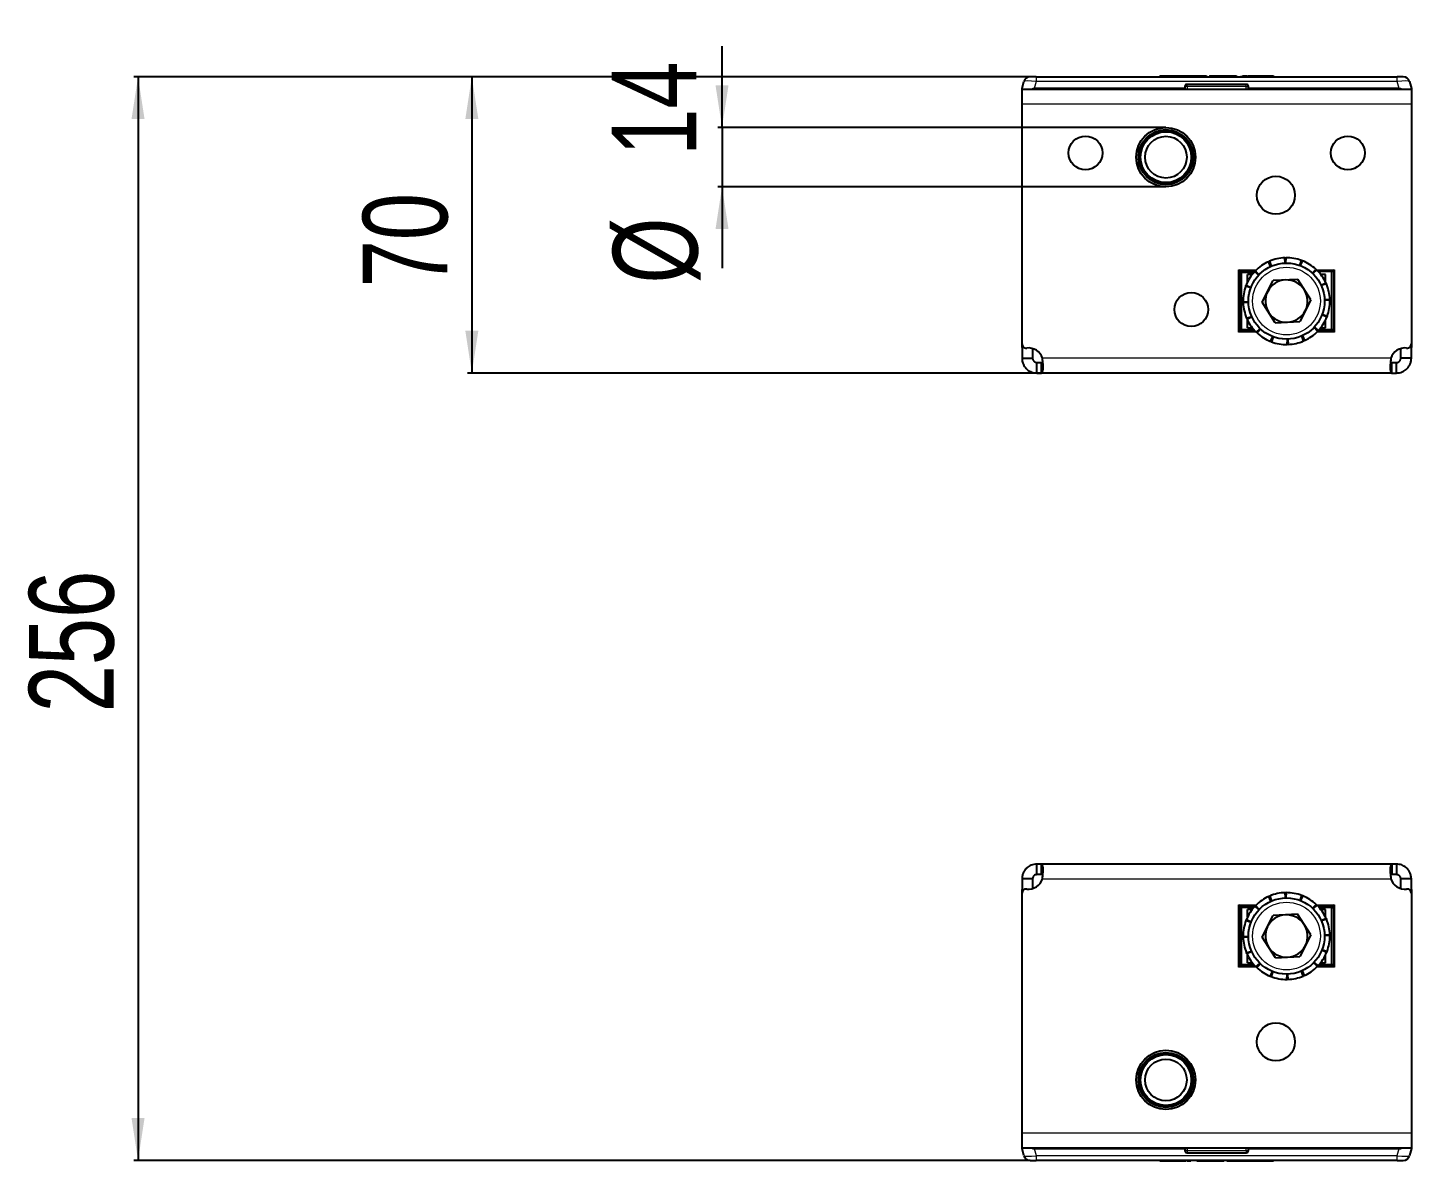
# Model space of a CAD drawing. Header units: millimetres. Extents: x -438 to 3468, y -370 to 660.
# Drawn here: x -438.4 to -111.4, y -369.5 to -101.7 of the extents above; entities that cross this region are included whole.
import ezdxf

# ---------------------------------------------------------------- set-up
doc = ezdxf.new("R2010")
doc.units = ezdxf.units.MM
doc.layers.add('FORMAT', color=7, linetype='Continuous')
doc.styles.add('SLDTEXTSTYLE0', font='TXT', dxfattribs={"width": 0.75})
doc.dimstyles.new('SLDDIMSTYLE0', dxfattribs={"dimtxt": 20, "dimasz": 10, "dimexe": 0, "dimexo": 0.0625, "dimgap": 5, "dimtad": 2, "dimdec": 1, "dimrnd": 1e-09, "dimzin": 12, "dimdsep": 46, "dimtxsty": 'SLDTEXTSTYLE0', "dimsah": 1, "dimcen": 0.09, "dimadec": 0, "dimazin": 3, "dimtfac": 1, "dimtofl": 0, "dimtmove": 0, "dimatfit": 3, "dimfxl": 0, "dimfrac": 2, "dimtolj": 1, "dimtzin": 12, "dimarcsym": 0})
doc.dimstyles.new('SLDDIMSTYLE1', dxfattribs={"dimtxt": 20, "dimasz": 10, "dimexe": 0, "dimexo": 0.0625, "dimgap": 5, "dimtad": 2, "dimdec": 1, "dimrnd": 1e-09, "dimzin": 12, "dimdsep": 46, "dimtxsty": 'SLDTEXTSTYLE0', "dimsah": 1, "dimcen": 0.09, "dimadec": 0, "dimazin": 3, "dimtfac": 1, "dimtmove": 0, "dimatfit": 0, "dimfxl": 0, "dimfrac": 2, "dimtolj": 1, "dimtzin": 12, "dimarcsym": 0})

# ---------------------------------------------------------------- blocks, each defined once
blk = doc.blocks.new('_D_6')
at = {"layer": 'FORMAT'}
for p, q in [((-201.53, -113.3), (-334.43, -113.3)), ((-333.43, -113.3), (-333.43, -183.3)), ((-198.84, -183.3), (-334.43, -183.3))]:
    blk.add_line(p, q, dxfattribs=at)
for points in [[(-333.43, -113.3), (-334.97, -123.3), (-331.89, -123.3)], [(-333.43, -183.3), (-331.89, -173.3), (-334.97, -173.3)]]:
    blk.add_solid(points, dxfattribs=at)
at = {"layer": 'FORMAT', "insert": (-359.21, -163.07), "char_height": 20, "attachment_point": 1, "rotation": 90, "style": 'SLDTEXTSTYLE0'}
blk.add_mtext('70', dxfattribs=at)
blk = doc.blocks.new('_D_7')
at = {"layer": 'FORMAT'}
for p, q in [((-201.53, -113.3), (-413.31, -113.3)), ((-412.31, -113.3), (-412.31, -369.3)), ((-201.53, -369.3), (-413.31, -369.3))]:
    blk.add_line(p, q, dxfattribs=at)
for points in [[(-412.31, -113.3), (-413.85, -123.3), (-410.77, -123.3)], [(-412.31, -369.3), (-410.77, -359.3), (-413.85, -359.3)]]:
    blk.add_solid(points, dxfattribs=at)
at = {"layer": 'FORMAT', "insert": (-438.09, -263.46), "char_height": 20, "attachment_point": 1, "rotation": 90, "style": 'SLDTEXTSTYLE0'}
blk.add_mtext('256', dxfattribs=at)
blk = doc.blocks.new('_D_8')
at = {"layer": 'FORMAT'}
for p, q in [((-274.31, -125.3), (-274.31, -106.07)), ((-169.43, -125.3), (-275.31, -125.3)), ((-274.31, -125.3), (-274.31, -139.3)), ((-169.43, -139.3), (-275.31, -139.3)), ((-274.31, -139.3), (-274.31, -158.53))]:
    blk.add_line(p, q, dxfattribs=at)
for points in [[(-274.31, -125.3), (-272.77, -115.3), (-275.85, -115.3)], [(-274.31, -139.3), (-275.85, -149.3), (-272.77, -149.3)]]:
    blk.add_solid(points, dxfattribs=at)
at = {"layer": 'FORMAT', "char_height": 20, "attachment_point": 1, "rotation": 90, "style": 'SLDTEXTSTYLE0'}
for s, insert in [('14', (-300.39, -131.99)), ('%%c', (-300.09, -162.16))]:
    blk.add_mtext(s, dxfattribs=dict(at, insert=insert))

msp = doc.modelspace()

# ---------------------------------------------------------------- linework, layer by layer
at = {"color": 7, "linetype": 'Continuous', "lineweight": 25}
for p, q in [((-203.42, -116.1), (-202.97, -114.41)), ((-200.07, -113.3), (-201.52, -113.3)), ((-200.07, -113.3), (-114.77, -113.3)), ((-170.85, -113.1), (-170.85, -113.3)), ((-165.19, -113.1), (-165.13, -113.1)), ((-165.13, -113.1), (-165.13, -113.3)), ((-165.13, -113.1), (-164, -113.1)), ((-164, -113.1), (-164, -113.3)), ((-164, -113.1), (-161.34, -113.1)), ((-161.34, -113.1), (-161.34, -113.3)), ((-161.34, -113.1), (-159.85, -113.1)), ((-159.85, -113.1), (-159.85, -113.3)), ((-159.04, -113.07), (-159.04, -113.3)), ((-155.57, -113.1), (-152.74, -113.1)), ((-152.74, -113.1), (-152.74, -113.3)), ((-151.6, -113.1), (-151.6, -113.3)), ((-151.34, -113.1), (-151.34, -113.3)), ((-150.11, -113.1), (-150.11, -113.3)), ((-149.67, -113.1), (-144.43, -113.1)), ((-143.99, -113.1), (-143.99, -113.3)), ((-113.32, -113.3), (-114.77, -113.3)), ((-111.87, -114.41), (-111.42, -116.1)), ((-203.42, -116.3), (-203.42, -116.1)), ((-203.42, -119.8), (-203.42, -116.3)), ((-111.42, -116.3), (-203.42, -116.3)), ((-164.92, -116.1), (-200.52, -116.1)), ((-164.92, -115.6), (-164.92, -116.1)), ((-164.92, -116.3), (-164.92, -116.1)), ((-150.42, -115.1), (-164.42, -115.1)), ((-149.92, -116.1), (-149.92, -115.6)), ((-114.32, -116.1), (-149.92, -116.1)), ((-149.92, -116.3), (-149.92, -116.1)), ((-111.42, -116.1), (-111.42, -116.3)), ((-111.42, -116.3), (-111.42, -119.8)), ((-203.42, -176.4), (-203.42, -119.8)), ((-111.42, -119.8), (-111.42, -176.4)), ((-144.97, -156.88), (-144.57, -158.07)), ((-141.26, -157.3), (-141.31, -156.05)), ((-141.06, -156.05), (-141.14, -157.3)), ((-137.8, -157.86), (-137.36, -156.68)), ((-137.13, -156.77), (-137.68, -157.9)), ((-151.92, -159.3), (-152.27, -158.95)), ((-148.41, -159.3), (-151.92, -159.3)), ((-151.92, -159.3), (-151.92, -173.3)), ((-151.57, -159.65), (-151.92, -159.3)), ((-150.17, -161.88), (-150.17, -160)), ((-149.01, -160), (-150.17, -160)), ((-147.52, -160.18), (-148.44, -159.33)), ((-148.27, -159.15), (-147.44, -160.09)), ((-147.92, -159.55), (-147.92, -159.81)), ((-144.68, -158.12), (-145.2, -156.98)), ((-134.8, -159.69), (-133.96, -158.78)), ((-133.77, -158.95), (-134.71, -159.78)), ((-129.92, -159.3), (-133.43, -159.3)), ((-131.67, -160), (-132.84, -160)), ((-131.67, -161.88), (-131.67, -160)), ((-129.57, -158.95), (-129.92, -159.3)), ((-129.92, -159.3), (-129.92, -173.3)), ((-149.36, -163.17), (-150.53, -162.74)), ((-150.44, -162.5), (-149.32, -163.05)), ((-146.69, -166.58), (-144.05, -161.44)), ((-138.28, -161.16), (-144.05, -161.44)), ((-135.15, -166.02), (-138.28, -161.16)), ((-132.74, -162.54), (-131.61, -162.02)), ((-131.51, -162.24), (-132.69, -162.65)), ((-151.17, -166.44), (-149.92, -166.51)), ((-149.92, -166.64), (-151.16, -166.69)), ((-143.56, -171.43), (-146.69, -166.58)), ((-135.15, -166.02), (-137.8, -171.15)), ((-131.93, -165.95), (-130.68, -165.91)), ((-130.67, -166.16), (-131.92, -166.08)), ((-150.34, -170.35), (-149.15, -169.94)), ((-131.4, -170.09), (-132.53, -169.54)), ((-132.48, -169.42), (-131.31, -169.86)), ((-151.57, -172.95), (-151.92, -173.3)), ((-149.1, -170.06), (-150.24, -170.58)), ((-150.17, -172.6), (-150.17, -170.71)), ((-150.17, -172.6), (-149.01, -172.6)), ((-148.07, -173.64), (-147.13, -172.81)), ((-147.04, -172.9), (-147.89, -173.82)), ((-143.56, -171.43), (-137.8, -171.15)), ((-133.57, -173.44), (-134.41, -172.51)), ((-134.32, -172.41), (-133.4, -173.26)), ((-133.92, -173.05), (-133.92, -172.78)), ((-132.84, -172.6), (-131.67, -172.6)), ((-131.67, -172.6), (-131.67, -170.71)), ((-129.92, -173.3), (-130.27, -172.95)), ((-203.42, -177.29), (-203.42, -176.4)), ((-151.92, -173.3), (-152.27, -173.65)), ((-151.92, -173.3), (-148.41, -173.3)), ((-144.71, -175.82), (-144.16, -174.69)), ((-144.05, -174.74), (-144.48, -175.91)), ((-140.78, -176.55), (-140.7, -175.29)), ((-140.58, -175.29), (-140.53, -176.54)), ((-136.87, -175.71), (-137.28, -174.53)), ((-137.16, -174.47), (-136.64, -175.61)), ((-129.92, -173.3), (-133.43, -173.3)), ((-129.57, -173.65), (-129.92, -173.3)), ((-111.42, -176.4), (-111.42, -177.29)), ((-203.42, -177.29), (-203.42, -179.8)), ((-203.42, -179.8), (-200.92, -179.8)), ((-200.92, -177.51), (-200.92, -179.8)), ((-113.92, -179.8), (-113.92, -177.51)), ((-111.42, -179.8), (-113.92, -179.8)), ((-111.42, -179.8), (-111.42, -177.29)), ((-199.92, -183.3), (-199.92, -180.8)), ((-199.92, -180.8), (-198.83, -180.8)), ((-198.83, -183.3), (-198.83, -180.8)), ((-116.01, -183.3), (-116.01, -180.8)), ((-116.01, -180.8), (-114.92, -180.8)), ((-114.92, -183.3), (-114.92, -180.8)), ((-199.92, -183.3), (-198.83, -183.3)), ((-116.01, -183.3), (-198.83, -183.3)), ((-116.01, -183.3), (-114.92, -183.3)), ((-199.92, -301.8), (-199.92, -299.3)), ((-198.83, -299.3), (-199.92, -299.3)), ((-198.83, -301.8), (-198.83, -299.3)), ((-116.01, -299.3), (-198.83, -299.3)), ((-116.01, -299.3), (-116.01, -301.8)), ((-114.92, -299.3), (-116.01, -299.3)), ((-114.92, -299.3), (-114.92, -301.8)), ((-200.92, -302.8), (-203.42, -302.8)), ((-203.42, -302.8), (-203.42, -305.3)), ((-200.92, -302.8), (-200.92, -305.08)), ((-198.83, -301.8), (-199.92, -301.8)), ((-114.92, -301.8), (-116.01, -301.8)), ((-111.42, -302.8), (-113.92, -302.8)), ((-113.92, -305.08), (-113.92, -302.8)), ((-111.42, -305.3), (-111.42, -302.8)), ((-203.42, -306.2), (-203.42, -305.3)), ((-203.42, -362.8), (-203.42, -306.2)), ((-144.61, -308.09), (-145.12, -306.95)), ((-144.89, -306.85), (-144.49, -308.04)), ((-141.19, -307.3), (-141.22, -306.05)), ((-140.97, -306.05), (-141.06, -307.3)), ((-137.72, -307.88), (-137.28, -306.72)), ((-137.05, -306.81), (-137.61, -307.93)), ((-111.42, -305.3), (-111.42, -306.2)), ((-111.42, -306.2), (-111.42, -362.8)), ((-151.92, -309.3), (-152.27, -308.95)), ((-151.92, -309.3), (-151.92, -323.3)), ((-148.41, -309.3), (-151.92, -309.3)), ((-151.57, -309.65), (-151.92, -309.3)), ((-150.17, -311.88), (-150.17, -310)), ((-149.01, -310), (-150.17, -310)), ((-147.47, -310.12), (-148.38, -309.27)), ((-148.27, -309.3), (-148.35, -309.3)), ((-148.21, -309.09), (-147.38, -310.03)), ((-147.92, -309.55), (-147.92, -309.7)), ((-147.34, -309.99), (-147.92, -309.65)), ((-147.35, -310), (-147.6, -310)), ((-134.75, -309.75), (-133.89, -308.84)), ((-133.71, -309.01), (-134.66, -309.83)), ((-133.43, -309.3), (-129.92, -309.3)), ((-131.67, -310), (-132.84, -310)), ((-131.67, -311.88), (-131.67, -310)), ((-129.92, -309.3), (-130.27, -309.65)), ((-129.57, -308.95), (-129.92, -309.3)), ((-129.92, -309.3), (-129.92, -323.3)), ((-149.33, -313.1), (-150.5, -312.65)), ((-150.41, -312.42), (-149.29, -312.98)), ((-146.69, -316.6), (-144.07, -311.46)), ((-138.3, -311.15), (-144.07, -311.46)), ((-135.16, -315.99), (-138.3, -311.15)), ((-132.71, -312.61), (-131.57, -312.1)), ((-131.47, -312.33), (-132.66, -312.72)), ((-151.17, -316.35), (-149.92, -316.44)), ((-149.92, -316.56), (-151.17, -316.6)), ((-143.54, -321.44), (-146.69, -316.6)), ((-135.16, -315.99), (-137.78, -321.14)), ((-131.93, -316.03), (-130.68, -315.99)), ((-130.67, -316.24), (-131.92, -316.16)), ((-150.37, -320.27), (-149.18, -319.87)), ((-149.13, -319.98), (-150.27, -320.5)), ((-131.43, -320.17), (-132.55, -319.61)), ((-132.51, -319.49), (-131.34, -319.94)), ((-151.92, -323.3), (-152.27, -323.65)), ((-151.57, -322.95), (-151.92, -323.3)), ((-151.92, -323.3), (-148.41, -323.3)), ((-150.17, -322.6), (-150.17, -320.71)), ((-150.17, -322.6), (-149.01, -322.6)), ((-148.13, -323.58), (-147.19, -322.76)), ((-147.1, -322.85), (-147.95, -323.75)), ((-143.54, -321.44), (-137.78, -321.14)), ((-134.5, -322.61), (-133.92, -322.94)), ((-134.49, -322.6), (-134.24, -322.6)), ((-133.64, -323.51), (-134.46, -322.56)), ((-134.37, -322.47), (-133.46, -323.33)), ((-133.92, -323.05), (-133.92, -322.9)), ((-133.5, -323.3), (-133.57, -323.3)), ((-129.92, -323.3), (-133.43, -323.3)), ((-132.84, -322.6), (-131.67, -322.6)), ((-131.67, -322.6), (-131.67, -320.71)), ((-129.92, -323.3), (-130.27, -322.95)), ((-129.57, -323.65), (-129.92, -323.3)), ((-144.8, -325.79), (-144.24, -324.66)), ((-144.12, -324.71), (-144.56, -325.88)), ((-140.87, -326.55), (-140.78, -325.3)), ((-140.66, -325.29), (-140.62, -326.54)), ((-136.95, -325.75), (-137.35, -324.56)), ((-137.23, -324.51), (-136.72, -325.65)), ((-203.42, -366.3), (-203.42, -362.8)), ((-111.42, -362.8), (-111.42, -366.3)), ((-203.42, -366.5), (-203.42, -366.3)), ((-203.42, -366.3), (-111.42, -366.3)), ((-202.97, -368.18), (-203.42, -366.5)), ((-201.52, -369.3), (-200.07, -369.3)), ((-200.52, -366.5), (-164.92, -366.5)), ((-114.77, -369.3), (-200.07, -369.3)), ((-170.85, -369.5), (-170.85, -369.3)), ((-164.92, -366.3), (-164.92, -366.5)), ((-164.92, -366.5), (-164.92, -367)), ((-164.74, -369.5), (-164.74, -369.3)), ((-164.42, -367.5), (-150.42, -367.5)), ((-163.5, -369.5), (-163.5, -369.3)), ((-163.25, -369.5), (-163.25, -369.3)), ((-162.1, -369.5), (-162.1, -369.3)), ((-155.81, -369.52), (-155.81, -369.3)), ((-155, -369.5), (-155, -369.3)), ((-153.51, -369.5), (-153.51, -369.3)), ((-150.84, -369.5), (-150.84, -369.3)), ((-149.92, -366.3), (-149.92, -366.5)), ((-149.92, -367), (-149.92, -366.5)), ((-149.92, -366.5), (-114.32, -366.5)), ((-149.71, -369.5), (-149.71, -369.3)), ((-143.99, -369.5), (-143.99, -369.3)), ((-114.77, -369.3), (-113.32, -369.3)), ((-111.42, -366.5), (-111.87, -368.18)), ((-111.42, -366.3), (-111.42, -366.5)), ((-165.17, -369.5), (-170.41, -369.5)), ((-159.28, -369.5), (-162.1, -369.5)), ((-153.51, -369.5), (-155, -369.5)), ((-150.84, -369.5), (-153.51, -369.5)), ((-149.71, -369.5), (-150.84, -369.5)), ((-149.65, -369.5), (-149.71, -369.5))]:
    msp.add_line(p, q, dxfattribs=at)
at = {"color": 8, "linetype": 'Continuous', "lineweight": 18}
for p, q in [((-200.07, -114.41), (-200.52, -116.1)), ((-200.07, -113.3), (-200.07, -114.41)), ((-114.77, -114.41), (-200.07, -114.41)), ((-168.74, -113.1), (-168.74, -113.3)), ((-157.93, -113.1), (-157.93, -113.3)), ((-155.57, -113.1), (-155.57, -113.3)), ((-149.67, -113.1), (-149.67, -113.3)), ((-144.43, -113.1), (-144.43, -113.3)), ((-114.77, -114.41), (-114.77, -113.3)), ((-114.32, -116.1), (-114.77, -114.41)), ((-164.42, -115.6), (-164.92, -115.6)), ((-164.42, -115.6), (-164.42, -115.1)), ((-164.42, -115.6), (-164.42, -116.3)), ((-150.42, -115.6), (-164.42, -115.6)), ((-150.42, -115.6), (-150.42, -115.1)), ((-150.42, -116.3), (-150.42, -115.6)), ((-150.42, -115.6), (-149.92, -115.6)), ((-111.42, -119.8), (-203.42, -119.8)), ((-152.27, -173.65), (-152.27, -158.95)), ((-152.27, -158.95), (-148.07, -158.95)), ((-148.72, -159.65), (-151.57, -159.65)), ((-151.57, -159.65), (-151.57, -172.95)), ((-134.11, -158.95), (-129.57, -158.95)), ((-130.27, -172.95), (-130.27, -159.3)), ((-129.57, -158.95), (-129.57, -173.65)), ((-151.57, -172.95), (-148.72, -172.95)), ((-133.12, -172.95), (-130.27, -172.95)), ((-147.73, -173.65), (-152.27, -173.65)), ((-129.57, -173.65), (-133.78, -173.65)), ((-202.86, -177.29), (-203.42, -177.29)), ((-116.25, -179.8), (-198.59, -179.8)), ((-111.42, -177.29), (-111.98, -177.29)), ((-198.59, -302.8), (-116.25, -302.8)), ((-203.42, -305.3), (-202.86, -305.3)), ((-111.98, -305.3), (-111.42, -305.3)), ((-152.27, -308.95), (-148.07, -308.95)), ((-152.27, -323.65), (-152.27, -308.95)), ((-148.72, -309.65), (-151.57, -309.65)), ((-151.57, -309.65), (-151.57, -322.95)), ((-133.99, -308.95), (-129.57, -308.95)), ((-130.27, -309.65), (-133.12, -309.65)), ((-130.27, -322.95), (-130.27, -309.65)), ((-129.57, -308.95), (-129.57, -323.65)), ((-147.85, -323.65), (-152.27, -323.65)), ((-151.57, -322.95), (-148.72, -322.95)), ((-129.57, -323.65), (-133.78, -323.65)), ((-133.12, -322.95), (-130.27, -322.95)), ((-203.42, -362.8), (-111.42, -362.8)), ((-200.52, -366.5), (-200.07, -368.18)), ((-200.07, -368.18), (-114.77, -368.18)), ((-200.07, -368.18), (-200.07, -369.3)), ((-170.41, -369.5), (-170.41, -369.3)), ((-165.17, -369.5), (-165.17, -369.3)), ((-164.42, -367), (-164.92, -367)), ((-164.42, -366.3), (-164.42, -367)), ((-164.42, -367), (-164.42, -367.5)), ((-164.42, -367), (-150.42, -367)), ((-159.28, -369.5), (-159.28, -369.3)), ((-156.91, -369.5), (-156.91, -369.3)), ((-150.42, -367), (-150.42, -366.3)), ((-150.42, -367), (-149.92, -367)), ((-150.42, -367), (-150.42, -367.5)), ((-146.1, -369.5), (-146.1, -369.3)), ((-114.77, -368.18), (-114.32, -366.5)), ((-114.77, -369.3), (-114.77, -368.18))]:
    msp.add_line(p, q, dxfattribs=at)
at = {"color": 7, "linetype": 'Continuous', "lineweight": 25}
for centre, radius in [((-188.42, -131.3), 4), ((-169.42, -132.3), 7), ((-169.42, -132.3), 6.5), ((-169.42, -132.3), 6), ((-169.42, -132.3), 4.93), ((-126.42, -131.3), 4), ((-143.42, -141.3), 4.5), ((-140.92, -166.3), 9), ((-163.42, -168.3), 4), ((-140.92, -316.3), 9), ((-143.42, -341.3), 4.5), ((-169.42, -350.3), 7), ((-169.42, -350.3), 6.5), ((-169.42, -350.3), 6), ((-169.42, -350.3), 4.93)]:
    msp.add_circle(centre, radius, dxfattribs=at)
at = {"color": 8, "linetype": 'Continuous', "lineweight": 18}
for centre, radius in [((-169.42, -132.3), 6.25), ((-140.92, -166.3), 8), ((-140.92, -316.3), 8), ((-169.42, -350.3), 6.25)]:
    msp.add_circle(centre, radius, dxfattribs=at)
at = {"color": 7, "linetype": 'Continuous', "lineweight": 25}
for centre, radius, start, end in [((-201.52, -114.8), 1.5, 90, 165), ((-113.32, -114.8), 1.5, 15, 90), ((-164.42, -115.6), 0.5, 90, 180), ((-150.42, -115.6), 0.5, 0, 90), ((-140.92, -166.3), 10.25, 92.1828, 113.2869), ((-140.92, -166.3), 10.25, 69.6828, 90.7869), ((-140.92, -166.3), 10.25, 47.1828, 68.2869), ((-140.92, -166.3), 10.25, 137.1828, 158.2869), ((-140.92, -166.3), 10.25, 114.6828, 135.7869), ((-140.92, -166.3), 10.25, 24.6828, 45.7869), ((-140.92, -166.3), 10.25, 159.6828, 180.7869), ((-140.92, -166.3), 5, 92.7878, 152.7878), ((-140.92, -166.3), 5, 32.7878, 92.7878), ((-140.92, -166.3), 10.25, 2.1828, 23.2869), ((-140.92, -166.3), 10.25, 182.1828, 203.2869), ((-140.92, -166.3), 5, 152.7878, 212.7878), ((-140.92, -166.3), 5, 332.7878, 32.7878), ((-140.92, -166.3), 10.25, 339.6828, 0.7869), ((-140.92, -166.3), 5, 212.7878, 272.7878), ((-140.92, -166.3), 5, 272.7878, 332.7878), ((-140.92, -166.3), 10.25, 204.6828, 225.7869), ((-140.92, -166.3), 10.25, 317.1828, 338.2869), ((-202.42, -176.4), 1, 180, 276.3794), ((-140.92, -166.3), 10.25, 227.1828, 248.2869), ((-140.92, -166.3), 10.25, 249.6828, 270.7869), ((-140.92, -166.3), 10.25, 272.1828, 293.2869), ((-140.92, -166.3), 10.25, 294.6828, 315.7869), ((-112.42, -176.4), 1, 263.6206, 0), ((-201.92, -180.87), 3.5, 17.8253, 96.3794), ((-112.92, -180.87), 3.5, 83.6206, 162.1747), ((-201.92, -301.73), 3.5, 263.6206, 342.1747), ((-112.92, -301.73), 3.5, 197.8253, 276.3794), ((-202.42, -306.2), 1, 83.6206, 180), ((-140.92, -316.3), 10.25, 114.1868, 135.2909), ((-140.92, -316.3), 10.25, 91.6868, 112.7909), ((-140.92, -316.3), 10.25, 69.1868, 90.2909), ((-140.92, -316.3), 10.25, 46.6868, 67.7909), ((-112.42, -306.2), 1, 0, 96.3794), ((-140.92, -316.3), 10.25, 136.6868, 157.7909), ((-140.92, -316.3), 10.25, 24.1868, 45.2909), ((-140.92, -316.3), 10.25, 159.1868, 180.2909), ((-140.92, -316.3), 5, 93.0175, 153.0175), ((-140.92, -316.3), 5, 33.0175, 93.0175), ((-140.92, -316.3), 5, 333.0175, 33.0175), ((-140.92, -316.3), 10.25, 1.6868, 22.7909), ((-140.92, -316.3), 10.25, 181.6868, 202.7909), ((-140.92, -316.3), 5, 153.0175, 213.0175), ((-140.92, -316.3), 10.25, 339.1868, 0.2909), ((-140.92, -316.3), 5, 213.0175, 273.0175), ((-140.92, -316.3), 5, 273.0175, 333.0175), ((-140.92, -316.3), 10.25, 316.6868, 337.7909), ((-140.92, -316.3), 10.25, 204.1868, 225.2909), ((-140.92, -316.3), 10.25, 294.1868, 315.2909), ((-140.92, -316.3), 10.25, 226.6868, 247.7909), ((-140.92, -316.3), 10.25, 249.1868, 270.2909), ((-140.92, -316.3), 10.25, 271.6868, 292.7909), ((-201.52, -367.8), 1.5, 195, 270), ((-164.42, -367), 0.5, 180, 270), ((-150.42, -367), 0.5, 270, 0), ((-113.32, -367.8), 1.5, 270, 345)]:
    msp.add_arc(centre, radius, start, end, dxfattribs=at)
at = {"color": 8, "linetype": 'Continuous', "lineweight": 18}
for centre, major_axis, start_param, end_param in [((-199.97, -114.8), (3, -0.38), 1.621093, 3.124852), ((-114.88, -114.8), (3, 0.38), 0.016741, 1.520499), ((-199.97, -367.8), (3, 0.38), 3.158333, 4.662092), ((-114.88, -367.8), (3, -0.38), 4.762686, 6.266445)]:
    msp.add_ellipse(centre, major_axis=major_axis, ratio=0.123038, start_param=start_param, end_param=end_param, dxfattribs=at)
at = {"color": 7, "linetype": 'Continuous', "lineweight": 25}
for centre, major_axis, start_param, end_param in [((-203.42, -127.69), (3.1, 11.57), 0.067037, 0.253072), ((-111.42, -127.69), (-3.1, 11.57), 6.030113, 6.216148), ((-203.42, -354.91), (3.1, -11.57), 6.030113, 6.216148), ((-111.42, -354.91), (-3.1, -11.57), 0.067037, 0.253072)]:
    msp.add_ellipse(centre, major_axis=major_axis, ratio=0.250563, start_param=start_param, end_param=end_param, dxfattribs=at)
for points, knots in [([(-170.85, -113.1), (-170.48, -113.1), (-169.79, -113.1), (-169.07, -113.1), (-168.74, -113.1)], [0, 0, 0, 0, 0.5368, 1, 1, 1, 1]), ([(-168.74, -113.1), (-168.24, -113.1), (-167.3, -113.1), (-166.11, -113.1), (-165.38, -113.1), (-165.2, -113.1), (-165.19, -113.1)], [0, 0, 0, 0, 0.381983, 0.713352, 0.984017, 1, 1, 1, 1]), ([(-159.02, -113.1), (-159.02, -113.1), (-159.05, -113.1), (-158.89, -113.1), (-158.53, -113.1), (-158.14, -113.1), (-157.93, -113.1)], [0, 0, 0, 0, 0.061615, 0.333035, 0.637399, 1, 1, 1, 1]), ([(-157.93, -113.1), (-157.77, -113.1), (-157.41, -113.1), (-156.61, -113.1), (-155.98, -113.1), (-155.57, -113.1)], [0, 0, 0, 0, 0.2167419, 0.4896426, 1, 1, 1, 1]), ([(-151.34, -113.1), (-151.29, -113.1), (-151.18, -113.1), (-150.88, -113.1), (-150.6, -113.1), (-150.39, -113.1), (-150.33, -113.1)], [0, 0, 0, 0, 0.255277, 0.538303, 0.854078, 1, 1, 1, 1]), ([(-151.17, -113.1), (-151.05, -113.1), (-150.81, -113.1), (-150.51, -113.1), (-150.33, -113.1), (-150.33, -113.1)], [0, 0, 0, 0, 0.466249, 0.997338, 1, 1, 1, 1]), ([(-150.11, -113.1), (-150.1, -113.1), (-150.08, -113.1), (-149.97, -113.1), (-149.83, -113.1), (-149.72, -113.1), (-149.67, -113.1)], [0, 0, 0, 0, 0.285248, 0.560563, 0.777151, 1, 1, 1, 1]), ([(-144.43, -113.1), (-144.36, -113.1), (-144.24, -113.1), (-144.1, -113.1), (-144.01, -113.1), (-144, -113.1), (-143.99, -113.1)], [0, 0, 0, 0, 0.281303, 0.555629, 0.773878, 1, 1, 1, 1]), ([(-145.2, -156.98), (-145.16, -156.97), (-145.11, -156.94), (-145.03, -156.91), (-144.99, -156.89), (-144.97, -156.88)], [0, 0, 0, 0, 0.499981, 0.749988, 1, 1, 1, 1]), ([(-141.31, -156.05), (-141.27, -156.05), (-141.21, -156.05), (-141.12, -156.05), (-141.08, -156.05), (-141.06, -156.05)], [0, 0, 0, 0, 0.499981, 0.749988, 1, 1, 1, 1]), ([(-137.36, -156.68), (-137.32, -156.7), (-137.27, -156.72), (-137.19, -156.75), (-137.15, -156.77), (-137.13, -156.77)], [0, 0, 0, 0, 0.499981, 0.749988, 1, 1, 1, 1]), ([(-148.44, -159.33), (-148.41, -159.3), (-148.37, -159.25), (-148.31, -159.19), (-148.28, -159.16), (-148.27, -159.15)], [0, 0, 0, 0, 0.499981, 0.749988, 1, 1, 1, 1]), ([(-133.96, -158.78), (-133.92, -158.81), (-133.88, -158.85), (-133.82, -158.91), (-133.79, -158.94), (-133.77, -158.95)], [0, 0, 0, 0, 0.499981, 0.749988, 1, 1, 1, 1]), ([(-150.53, -162.74), (-150.52, -162.7), (-150.5, -162.64), (-150.47, -162.56), (-150.45, -162.52), (-150.44, -162.5)], [0, 0, 0, 0, 0.499981, 0.749988, 1, 1, 1, 1]), ([(-131.61, -162.02), (-131.59, -162.05), (-131.57, -162.11), (-131.53, -162.19), (-131.51, -162.23), (-131.51, -162.24)], [0, 0, 0, 0, 0.499981, 0.749988, 1, 1, 1, 1]), ([(-151.16, -166.69), (-151.17, -166.65), (-151.17, -166.58), (-151.17, -166.5), (-151.17, -166.46), (-151.17, -166.44)], [0, 0, 0, 0, 0.499981, 0.749988, 1, 1, 1, 1]), ([(-130.68, -165.91), (-130.68, -165.95), (-130.68, -166.01), (-130.67, -166.09), (-130.67, -166.14), (-130.67, -166.16)], [0, 0, 0, 0, 0.499981, 0.749988, 1, 1, 1, 1]), ([(-131.31, -169.86), (-131.32, -169.89), (-131.35, -169.95), (-131.38, -170.03), (-131.39, -170.07), (-131.4, -170.09)], [0, 0, 0, 0, 0.499981, 0.749988, 1, 1, 1, 1]), ([(-150.24, -170.58), (-150.25, -170.54), (-150.28, -170.48), (-150.31, -170.41), (-150.33, -170.37), (-150.34, -170.35)], [0, 0, 0, 0, 0.499981, 0.749988, 1, 1, 1, 1]), ([(-133.4, -173.26), (-133.43, -173.29), (-133.47, -173.34), (-133.53, -173.4), (-133.56, -173.43), (-133.57, -173.44)], [0, 0, 0, 0, 0.499981, 0.749988, 1, 1, 1, 1]), ([(-147.89, -173.82), (-147.92, -173.79), (-147.96, -173.74), (-148.02, -173.69), (-148.05, -173.66), (-148.07, -173.64)], [0, 0, 0, 0, 0.499981, 0.749988, 1, 1, 1, 1]), ([(-144.48, -175.91), (-144.52, -175.89), (-144.58, -175.87), (-144.66, -175.84), (-144.69, -175.83), (-144.71, -175.82)], [0, 0, 0, 0, 0.499981, 0.749988, 1, 1, 1, 1]), ([(-140.53, -176.54), (-140.57, -176.54), (-140.64, -176.54), (-140.72, -176.54), (-140.76, -176.55), (-140.78, -176.55)], [0, 0, 0, 0, 0.4999808, 0.7499881, 1, 1, 1, 1]), ([(-136.64, -175.61), (-136.68, -175.63), (-136.74, -175.65), (-136.81, -175.69), (-136.85, -175.7), (-136.87, -175.71)], [0, 0, 0, 0, 0.499981, 0.749988, 1, 1, 1, 1]), ([(-203.42, -179.8), (-203.4, -180.11), (-203.35, -180.7), (-202.95, -181.65), (-202.24, -182.52), (-201.14, -183.17), (-200.34, -183.25), (-199.92, -183.3)], [0, 0, 0, 0, 0.17084, 0.319217, 0.548103, 0.767822, 1, 1, 1, 1]), ([(-200.92, -179.8), (-200.91, -179.89), (-200.9, -180.05), (-200.81, -180.28), (-200.69, -180.44), (-200.56, -180.57), (-200.42, -180.67), (-200.2, -180.77), (-200.04, -180.79), (-199.92, -180.8)], [0, 0, 0, 0, 0.154359, 0.287283, 0.400435, 0.496544, 0.604314, 0.723151, 1, 1, 1, 1]), ([(-198.83, -183.3), (-198.78, -183.28), (-198.68, -183.25), (-198.54, -182.96), (-198.43, -182.5), (-198.42, -181.87), (-198.44, -181.26), (-198.49, -180.55), (-198.56, -180.05), (-198.59, -179.8)], [0, 0, 0, 0, 0.144067, 0.271276, 0.474907, 0.597997, 0.726338, 0.860245, 1, 1, 1, 1]), ([(-116.25, -179.8), (-116.28, -180.09), (-116.34, -180.64), (-116.41, -181.55), (-116.43, -182.43), (-116.29, -183.15), (-116.11, -183.25), (-116.01, -183.3)], [0, 0, 0, 0, 0.16069, 0.301312, 0.521951, 0.753573, 1, 1, 1, 1]), ([(-114.92, -180.8), (-114.79, -180.78), (-114.58, -180.76), (-114.31, -180.6), (-114.13, -180.43), (-114.02, -180.24), (-113.94, -180.03), (-113.93, -179.88), (-113.92, -179.8)], [0, 0, 0, 0, 0.296302, 0.497469, 0.615497, 0.73607, 0.863114, 1, 1, 1, 1]), ([(-114.92, -183.3), (-114.47, -183.25), (-113.66, -183.16), (-112.75, -182.59), (-112.16, -181.99), (-111.76, -181.36), (-111.48, -180.61), (-111.44, -180.07), (-111.42, -179.8)], [0, 0, 0, 0, 0.254149, 0.448213, 0.574908, 0.708872, 0.850468, 1, 1, 1, 1]), ([(-199.92, -299.3), (-200.38, -299.35), (-201.18, -299.44), (-202.09, -300.01), (-202.68, -300.61), (-203.08, -301.24), (-203.37, -301.98), (-203.4, -302.52), (-203.42, -302.8)], [0, 0, 0, 0, 0.254149, 0.448213, 0.574908, 0.708872, 0.850468, 1, 1, 1, 1]), ([(-198.59, -302.8), (-198.56, -302.5), (-198.5, -301.95), (-198.43, -301.05), (-198.41, -300.17), (-198.55, -299.44), (-198.74, -299.35), (-198.83, -299.3)], [0, 0, 0, 0, 0.16069, 0.3013121, 0.5219513, 0.7535732, 1, 1, 1, 1]), ([(-116.01, -299.3), (-116.06, -299.31), (-116.16, -299.35), (-116.31, -299.63), (-116.41, -300.09), (-116.43, -300.72), (-116.41, -301.33), (-116.35, -302.04), (-116.29, -302.54), (-116.25, -302.8)], [0, 0, 0, 0, 0.144067, 0.271276, 0.474907, 0.597997, 0.726338, 0.860245, 1, 1, 1, 1]), ([(-111.42, -302.8), (-111.45, -302.48), (-111.49, -301.89), (-111.89, -300.94), (-112.6, -300.08), (-113.7, -299.42), (-114.51, -299.34), (-114.92, -299.3)], [0, 0, 0, 0, 0.1708405, 0.3192172, 0.5481031, 0.7678223, 1, 1, 1, 1]), ([(-199.92, -301.8), (-200.05, -301.81), (-200.26, -301.83), (-200.53, -301.99), (-200.71, -302.17), (-200.83, -302.35), (-200.91, -302.57), (-200.92, -302.72), (-200.92, -302.8)], [0, 0, 0, 0, 0.296302, 0.497469, 0.6154973, 0.73607, 0.8631142, 1, 1, 1, 1]), ([(-113.92, -302.8), (-113.93, -302.71), (-113.94, -302.54), (-114.03, -302.32), (-114.15, -302.15), (-114.28, -302.02), (-114.42, -301.93), (-114.64, -301.82), (-114.81, -301.81), (-114.92, -301.8)], [0, 0, 0, 0, 0.154359, 0.287283, 0.400435, 0.496544, 0.604314, 0.723151, 1, 1, 1, 1]), ([(-145.12, -306.95), (-145.08, -306.93), (-145.03, -306.9), (-144.95, -306.87), (-144.91, -306.86), (-144.89, -306.85)], [0, 0, 0, 0, 0.4999808, 0.7499881, 1, 1, 1, 1]), ([(-141.22, -306.05), (-141.18, -306.05), (-141.12, -306.05), (-141.04, -306.05), (-140.99, -306.05), (-140.97, -306.05)], [0, 0, 0, 0, 0.499981, 0.749988, 1, 1, 1, 1]), ([(-137.28, -306.72), (-137.24, -306.73), (-137.18, -306.75), (-137.11, -306.78), (-137.07, -306.8), (-137.05, -306.81)], [0, 0, 0, 0, 0.499981, 0.749988, 1, 1, 1, 1]), ([(-148.38, -309.27), (-148.35, -309.24), (-148.31, -309.19), (-148.25, -309.13), (-148.22, -309.1), (-148.21, -309.09)], [0, 0, 0, 0, 0.499981, 0.749988, 1, 1, 1, 1]), ([(-133.89, -308.84), (-133.86, -308.87), (-133.81, -308.91), (-133.76, -308.97), (-133.73, -309), (-133.71, -309.01)], [0, 0, 0, 0, 0.4999808, 0.7499881, 1, 1, 1, 1]), ([(-150.5, -312.65), (-150.49, -312.62), (-150.47, -312.56), (-150.43, -312.48), (-150.42, -312.44), (-150.41, -312.42)], [0, 0, 0, 0, 0.499981, 0.749988, 1, 1, 1, 1]), ([(-131.57, -312.1), (-131.55, -312.14), (-131.53, -312.19), (-131.5, -312.27), (-131.48, -312.31), (-131.47, -312.33)], [0, 0, 0, 0, 0.499981, 0.749988, 1, 1, 1, 1]), ([(-151.17, -316.6), (-151.17, -316.56), (-151.17, -316.49), (-151.17, -316.41), (-151.17, -316.37), (-151.17, -316.35)], [0, 0, 0, 0, 0.499981, 0.749988, 1, 1, 1, 1]), ([(-130.68, -315.99), (-130.67, -316.04), (-130.67, -316.1), (-130.67, -316.18), (-130.67, -316.22), (-130.67, -316.24)], [0, 0, 0, 0, 0.499981, 0.749988, 1, 1, 1, 1]), ([(-150.27, -320.5), (-150.29, -320.46), (-150.31, -320.4), (-150.35, -320.32), (-150.36, -320.29), (-150.37, -320.27)], [0, 0, 0, 0, 0.499981, 0.749988, 1, 1, 1, 1]), ([(-131.34, -319.94), (-131.36, -319.98), (-131.38, -320.04), (-131.41, -320.11), (-131.42, -320.15), (-131.43, -320.17)], [0, 0, 0, 0, 0.499981, 0.749988, 1, 1, 1, 1]), ([(-147.95, -323.75), (-147.98, -323.73), (-148.03, -323.68), (-148.09, -323.63), (-148.12, -323.6), (-148.13, -323.58)], [0, 0, 0, 0, 0.4999808, 0.7499881, 1, 1, 1, 1]), ([(-133.46, -323.33), (-133.49, -323.36), (-133.54, -323.4), (-133.59, -323.46), (-133.62, -323.49), (-133.64, -323.51)], [0, 0, 0, 0, 0.499981, 0.749988, 1, 1, 1, 1]), ([(-144.56, -325.88), (-144.6, -325.86), (-144.66, -325.84), (-144.74, -325.81), (-144.78, -325.79), (-144.8, -325.79)], [0, 0, 0, 0, 0.499981, 0.749988, 1, 1, 1, 1]), ([(-140.62, -326.54), (-140.66, -326.54), (-140.72, -326.54), (-140.81, -326.55), (-140.85, -326.55), (-140.87, -326.55)], [0, 0, 0, 0, 0.4999808, 0.7499881, 1, 1, 1, 1]), ([(-136.72, -325.65), (-136.76, -325.66), (-136.82, -325.69), (-136.89, -325.72), (-136.93, -325.74), (-136.95, -325.75)], [0, 0, 0, 0, 0.499981, 0.749988, 1, 1, 1, 1]), ([(-170.41, -369.5), (-170.48, -369.5), (-170.61, -369.5), (-170.75, -369.5), (-170.83, -369.5), (-170.84, -369.5), (-170.85, -369.5)], [0, 0, 0, 0, 0.281303, 0.555629, 0.773878, 1, 1, 1, 1]), ([(-164.74, -369.5), (-164.74, -369.5), (-164.76, -369.5), (-164.88, -369.5), (-165.02, -369.5), (-165.12, -369.5), (-165.17, -369.5)], [0, 0, 0, 0, 0.285248, 0.560563, 0.777151, 1, 1, 1, 1]), ([(-163.5, -369.5), (-163.55, -369.5), (-163.66, -369.5), (-163.96, -369.5), (-164.24, -369.5), (-164.45, -369.5), (-164.51, -369.5)], [0, 0, 0, 0, 0.255277, 0.538303, 0.854078, 1, 1, 1, 1]), ([(-163.68, -369.5), (-163.79, -369.5), (-164.03, -369.5), (-164.34, -369.5), (-164.51, -369.5), (-164.51, -369.5)], [0, 0, 0, 0, 0.466249, 0.997338, 1, 1, 1, 1]), ([(-156.91, -369.5), (-157.07, -369.5), (-157.43, -369.5), (-158.23, -369.5), (-158.86, -369.5), (-159.28, -369.5)], [0, 0, 0, 0, 0.216742, 0.489643, 1, 1, 1, 1]), ([(-155.82, -369.5), (-155.82, -369.5), (-155.79, -369.5), (-155.95, -369.5), (-156.32, -369.5), (-156.7, -369.5), (-156.91, -369.5)], [0, 0, 0, 0, 0.061615, 0.333035, 0.637399, 1, 1, 1, 1]), ([(-146.1, -369.5), (-146.61, -369.5), (-147.54, -369.5), (-148.73, -369.5), (-149.46, -369.5), (-149.64, -369.5), (-149.65, -369.5)], [0, 0, 0, 0, 0.381983, 0.713352, 0.984017, 1, 1, 1, 1]), ([(-143.99, -369.5), (-144.36, -369.5), (-145.05, -369.5), (-145.77, -369.5), (-146.1, -369.5)], [0, 0, 0, 0, 0.5368, 1, 1, 1, 1])]:
    msp.add_open_spline(points, degree=3, knots=knots, dxfattribs=at)
at = {"color": 8, "linetype": 'Continuous', "lineweight": 18}
for points, knots in [([(-147.92, -159.55), (-147.92, -159.55), (-147.93, -159.55), (-147.95, -159.56), (-147.98, -159.57), (-148.03, -159.6), (-148.09, -159.62), (-148.17, -159.64), (-148.23, -159.64), (-148.27, -159.65)], [0, 0, 0, 0, 0.114765, 0.239215, 0.374136, 0.520145, 0.663765, 0.791408, 1, 1, 1, 1]), ([(-133.57, -172.95), (-133.61, -172.95), (-133.67, -172.95), (-133.75, -172.97), (-133.81, -173), (-133.86, -173.02), (-133.9, -173.03), (-133.92, -173.04), (-133.92, -173.05), (-133.92, -173.05)], [0, 0, 0, 0, 0.208592, 0.336235, 0.479855, 0.625864, 0.760785, 0.885235, 1, 1, 1, 1]), ([(-147.92, -309.55), (-147.92, -309.55), (-147.93, -309.55), (-147.95, -309.56), (-147.98, -309.57), (-148.01, -309.59), (-148.03, -309.6)], [0, 0, 0, 0, 0.223996, 0.466894, 0.730231, 1, 1, 1, 1]), ([(-133.81, -323), (-133.83, -323.01), (-133.86, -323.02), (-133.9, -323.03), (-133.92, -323.04), (-133.92, -323.05), (-133.92, -323.05)], [0, 0, 0, 0, 0.269769, 0.533106, 0.776004, 1, 1, 1, 1])]:
    msp.add_open_spline(points, degree=3, knots=knots, dxfattribs=at)

# ---------------------------------------------------------------- dimensions: what is measured, and where the dimension line sits
at = {"layer": 'FORMAT'}
dim = msp.add_linear_dim(base=(-274.31, -139.3), p1=(-169.42, -125.3), p2=(-169.42, -139.3), angle=90, text='%%c<>', dimstyle='SLDDIMSTYLE1', dxfattribs=at)
dim.commit()
dim.dimension.update_dxf_attribs({"geometry": '_D_8', "text_midpoint": (-274.31, -132.3), "dimtype": 160})
for base, p2, picture, middle in [((-412.31, -369.3), (-201.52, -369.3), '_D_7', (-412.31, -241.3)), ((-333.43, -183.3), (-198.83, -183.3), '_D_6', (-333.43, -148.3))]:
    dim = msp.add_linear_dim(base=base, p1=(-201.52, -113.3), p2=p2, angle=90, dimstyle='SLDDIMSTYLE0', dxfattribs=at)
    dim.commit()
    dim.dimension.update_dxf_attribs({"geometry": picture, "text_midpoint": middle, "dimtype": 160})

doc.saveas('drawing.dxf')
